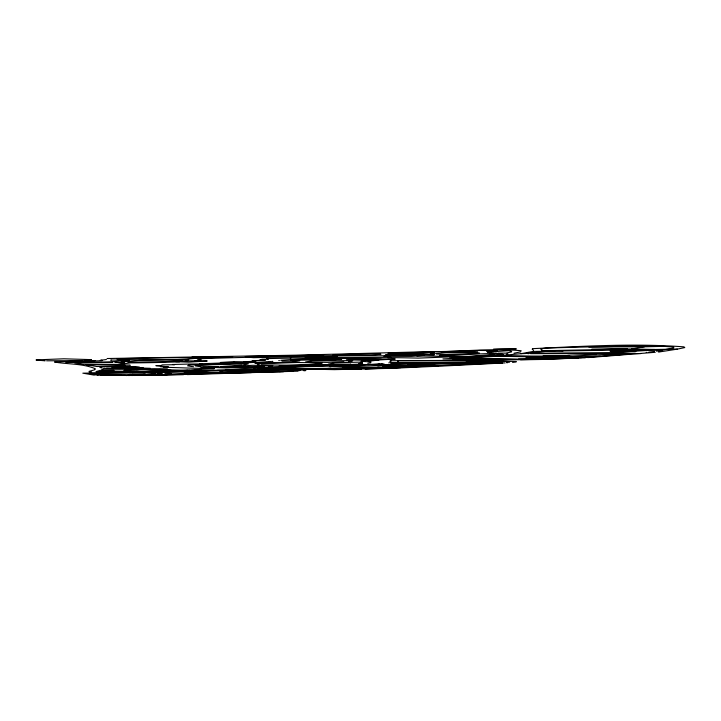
<?xml version="1.0" encoding="UTF-8"?>
<svg xmlns="http://www.w3.org/2000/svg" width="721" height="721" viewBox="0 0 721 721"><rect width="100%" height="100%" fill="white"/><g stroke="black" fill="none" stroke-linecap="round" stroke-linejoin="round"><path stroke-width="1.08" d="M533.441 350.866L533.125 351.406L520.886 353.696L495.435 355.985L442.937 358.932L506.881 359.842L549.231 359.13M95.163 369.323L94.685 369.702M533.107 351.433L677.407 349.117L684.797 347.576M541.381 351.289L542.102 350.757L631.605 348.955L654.731 349.478M511.64 351.911L505.628 353.137L497.85 353.164M390.71 362.456L390.205 362.699L505.142 362.915M673.901 347.955L656.498 351.19M195.31 365.295L267.419 361.78M94.244 369.918L89.034 371.378M532.404 348.667C582.667 346.305 633.777 343.124 684.157 346.873M520.886 351.803L513.947 353.227M36.212 359.878L63.845 358.788L91.342 359.626M91.324 359.869L84.537 360.491M106.42 359.518L102.003 360.112M541.21 348.73L546.176 348.018L588.787 346.918C617.041 346.945 645.719 344.314 673.765 347.152M368.26 361.248L378.913 360.031L365.989 360.455L360.987 361.302L370.964 361.951M260.984 367.899L305.055 369.053L323.323 368.81C350.352 366.728 377.398 369.305 404.4 367.737L438.548 366.205M243.653 365.15L248.385 363.844L200.159 364.997M362.492 362.906L358.869 363.474M124.58 362.843L117.649 364.393L82.807 364.294L74.651 362.897L112.674 362.366M390.133 360.897L390.926 360.752M260.371 363.69L297.331 362.51L322.35 362.888C302.27 366.25 281.641 364.853 261.326 364.925M370.864 362.807L367.764 363.33M498.4 362.978L366.286 368.999M259.172 364.141L258.109 364.348M257.28 364.52L258.469 364.285M516.173 361.96L512.559 362.429M352.019 361.149L348.45 361.591M188.325 365.069L199.654 364.736M188.46 359.914L186.099 360.221M509.603 362.041L506.746 362.42M282.163 365.79L280.775 366.052M305.749 370.558L305.334 370.63M677.407 349.117L662.202 351.515M272.466 365.88L270.06 366.268M520.886 353.696C534.982 353.515 548.744 349.802 562.975 351.01M631.605 348.955L644.394 346.81L662.761 346.368M280.433 366.106L278.63 366.421L334.301 365.033M107.069 358.526L300.08 355.102L432.23 351.569C461.701 351.866 491.74 347.928 521.166 350.739M397.559 360.806L398.776 360.68M396.316 362.654L469.281 362.402L502.798 361.212L509.639 361.618M635.489 353.38L568.319 356.129L495.435 355.985M280.784 360.302C318.051 357.183 357.4 358.896 395.225 359.058L378.083 359.977M334.102 355.138L339.852 354.606A12.563 0.523 -0.7 0 1 340.411 354.579L375.56 353.623L380.958 354.272L371.063 355.038L332.678 355.336L333.715 355.192M279.369 360.5L278.784 360.581M282.884 365.655L319.98 364.565L338.582 364.781M391.025 360.734L467.758 360.32L516.173 361.482M299.332 370.666L298.152 370.792M479.105 353.452L446.75 354.381L436.412 354.029M305.136 370.657L303.901 370.783M654.326 351.469L653.839 351.533M653.74 351.542L648.774 352.145M501.852 353.759L486.981 353.65L439.558 355.372L441.045 355.48M661.914 351.551L660.472 351.722M389.403 362.789L388.754 362.87M660.175 351.758L659.273 351.866M297.728 371.18L187.28 374.605M646.782 352.38L646.214 352.443M658.354 351.965L658.976 351.902M281.974 361.113L299.756 360.833L291.617 362.176L254.928 363.204L272.069 362.041M390.845 363.312L452.86 363.501M507.917 353.966L507.44 354.02M94.334 375.145L82.825 373.172L142.785 372.46L161.585 374.487L199.807 373.271M507.025 354.065L506.539 354.119M111.358 360.049L129.392 360.248L109.511 361.978L71.082 362.447M113.783 371.324L113.377 371.36M222.483 366.421L241.986 365.232M655.245 352.299L588.796 357.544L500.221 356.003M111.214 360.058L110.502 360.13M253.522 367.791L329.776 366.178L367.692 364.637L430.311 365.835L457.204 365.042M100.327 367.007L104.184 366.8M272.511 361.302L271.961 361.365M626.243 354.29L584.56 357.472M261.795 370.63L266.527 370.378M503.357 354.435L461.449 357.201L449.525 356.913M270.384 361.509L269.573 361.591M377.885 364.339L384.059 363.907M493.939 354.597L468.569 356.381L443.947 355.588M382.031 363.555L381.346 363.618M121.011 362.014L139.946 360.32L188.767 359.824M268.897 361.654L268.356 361.699M565.3 355.967L569.617 355.588L543.057 356.021L550.826 356.201M330.642 368.386L329.479 368.458M101.877 360.13L101.364 360.167M362.663 363.853L361.987 363.907M380.03 363.735L367.692 364.637M269.753 366.295L268.789 366.367M65.854 361.762L102.184 360.716M101.228 360.185L100.255 360.257M171.183 370.342L145.534 369.738L124.589 370.27L123.48 371.288M361.446 363.952L360.617 364.015M273.061 361.96L272.268 362.023M382.878 366.376L399.046 365.844M243.878 361.798L255.955 361.14L251.881 361.113A134.223 5.218 -0.4 0 0 256.37 360.59L265.553 360.004L259.857 359.986A134.223 5.218 -0.4 0 0 261.831 359.211L268.401 359.112L266.716 358.625A140.865 5.038 -0.7 0 1 290.905 358.103L290.311 357.967L390.944 357.31L387.736 357.598A140.865 5.038 -0.7 0 1 418.216 358.112L457.321 356.616A200.97 7.075 -0.7 0 0 416.873 355.958M221.933 366.466L221.023 366.52M359.473 364.105L359.004 364.141M358.887 364.15L358.4 364.186M129.167 374.433L131.321 374.307M132.457 374.235L131.979 374.271M357.724 364.231C305.47 366.25 253.071 368.647 200.789 367.232M585.344 357.796L550.709 359.085M182.089 360.527L163.838 361.681L127.806 362.167M486.576 351.361L497.508 350.613L479.771 350.46L440.882 351.731L477.626 351.821M398.866 360.68L502.573 361.194M578.548 357.823L551.123 359.076M350.839 364.15L350.334 364.177M290.139 369.792L244.969 369.188L225.267 370.243L263.417 370.873L290.139 369.792L300.161 370.233M350.19 364.186L328.217 364.15L335.067 362.717L362.546 362.086M142.434 369.44L101.499 370.062L103.445 368.602L120.497 368.521M502.681 363.033L442.955 366.025L430.311 365.835M208.549 367.142L221.23 366.863M267.987 370.297L277.973 370.324L261.822 370.738M530.683 353.254L612.147 352.578L647.134 350.46L662.32 350.19M501.546 362.807L501.086 362.834M142.785 372.46L195.815 371.207L241.382 368.999L284.552 369.332L305.731 370.233M636.778 350.622L610.02 351.109L636.418 350.577M568.229 357.138L600.386 356.327M520.868 359.563L452.355 358.716L497.202 356.264L581.423 357.616M506.836 362.825L507.296 362.798M378.092 368.08L400.795 367.611M95.181 360.572L73.803 361.275M293.159 371.135L292.311 371.18M544.77 357.877C561.56 357.607 532.206 356.913 525.735 358.13L535.018 358.229M379.76 364.538L415.747 365.051L453.293 363.564L489.658 363.024M164.595 370.756L138.856 371.612M189.641 370.342L155.673 371.405L187.658 370.297M291.699 371.207L291.212 371.234M291.122 371.234L290.662 371.261M328.974 368.485L328.479 368.503M290.518 371.261L152.221 375.163M386.654 368.44L334.436 369.648L257.965 368.143M112.404 371.405L96.01 371.576L100.12 370.396L114.062 370.36M202.268 373.19L203.268 373.127L183.864 373.298L251.323 372.622M229.801 362.663L215.651 363.222A216.075 8.805 -0.3 0 1 199.672 363.754L201.988 363.961L190.695 364.024A216.075 8.805 -0.3 0 1 172.436 364.484L174.59 364.691L162.414 364.889A137.423 4.822 -0.7 0 0 161.405 365.565L155.871 365.655L164.776 366.511L160.386 366.61L168.372 366.926L163.18 367.034L166.839 367.313L191.678 368.161A137.423 4.822 -0.7 0 0 214.371 368.674L185.342 370.252A229.26 8.102 -0.7 0 1 158.89 369.44M82.491 360.581L81.563 360.617M343.899 361.825L327.1 362.384L305.569 361.951L312.382 360.806L352.731 360.644M259.019 367.782C280.496 366.169 301.865 369.26 323.323 368.81M463.477 358.166L518.462 359.121L556.125 357.634M328.415 368.512L327.92 368.53M104.275 366.8L119.893 366.466M101.192 371.865L133.782 371.621M283.479 371.721L253.314 371.594L231.306 372.424L232.883 372.775M106.338 375.271L148.877 374.469L166.722 375.037L183.549 374.686M80.959 360.644L46.577 360.797M143.371 367.899L120.452 368.188M402.399 366.223L386.519 366.574M326.126 368.593L324.973 368.62M409.059 366.187L368.016 364.988L338.311 366.124L375.244 367.151L433.952 366.133M550.511 359.319L520.769 359.824M365.61 369.017L365.159 369.035M222.419 366.836L221.906 366.854M264.715 366.511L237.146 366.674M549.213 359.355L550.249 359.328M184.792 371.558L222.969 370.792M324.585 368.638L309.651 368.548L331.182 368.323M304.487 356.516L253.657 357.688L249.042 357.292A200.97 7.075 -0.7 0 0 197.13 358.833A70.108 2.722 -0.4 0 1 194.373 360.915M476.671 361.816L488.324 361.302L466.325 361.582L467.623 361.681M218.346 366.601L202.619 366.845M166.722 375.037L150.716 375.181M74.011 361.618L73.028 361.627M134.8 374.605L145.435 374.172L132.808 374.208M72.551 361.302L54.553 362.032C67.882 364.42 82.6 363.393 95.208 368.683M361.482 369.116L321.719 369.269M152.293 375.29L147.679 375.226M121.443 374.785L94.875 374.605L88.584 373.316L144.011 372.604M149.193 375.199L150.247 375.19M148.301 375.353L145.669 375.38M146.859 375.235L144.84 375.398M144.858 375.262L141.776 375.434M130.159 372L147.58 371.694L133.755 371.387M130.258 372.198L127.013 372.027M143.326 375.28L140.388 375.443M140.622 375.308L138.432 375.461M128.032 372.018L160.558 371.666L201.141 370.143L194.49 370.017M127.707 372.216L125.634 372.234M140.036 375.308L137.594 375.47M137.918 375.326L135.07 375.488M126.554 372.036L125.283 372.243M124.976 372.045L122.651 372.252M136.747 375.335L133.944 375.497M134.169 375.353L132.258 375.515M124.057 372.054L97.2 372.135M122.219 372.063L106.69 372.009M133.7 375.362L131.555 375.515M131.844 375.371L129.338 375.524M640.897 353.587L530.485 353.669M130.798 375.371L128.23 375.533M128.491 375.38L126.094 375.542M588.787 346.918L644.394 346.81M128.041 375.389L104.68 375.244M125.535 375.389L108.087 375.28M138.396 371.378L135.863 371.387M136.089 371.621L132.862 371.378M106.573 368.242L144.849 368.773M167.425 374.37L189.993 374.379M132.466 371.378L126.941 371.351M496.228 353.155L496.3 353.155A11.707 0.487 -1 0 1 495.597 353.146L495.462 353.146M475.617 352.425L444.929 352.605L430.293 353.66L431.753 353.786M120.704 364.817L86.105 364.799L91.946 365.664M528.763 353.66L527.808 353.641M272.79 365.601L252.566 365.313L232.261 366.502L233.234 366.556M104.536 375.244L99.732 375.335M518.462 359.121L533.54 359.428M114.909 362.42L124.4 362.663M222.798 366.827L240.048 367.16L226.583 367.746L210.181 367.304M217.255 370.396L270.672 371.495M231.973 370.964L253.314 371.594M124.499 371.315L123.994 371.297M129.528 374.605L129.113 374.596M102.842 375.217L102.382 375.199M567.724 353.65L596.591 354.588M384.347 366.502L386.095 366.547M494.372 353.119L490.965 352.884M98.444 375.308L97.921 375.29M259.001 364.871L257.541 364.799M164.902 373.757L171.499 373.938M45.279 360.752L44.702 360.734M443.712 355.579L442.928 355.552M44.486 360.734L36.212 360.103M630.217 349.883L647.134 350.46M612.147 352.578L635.399 353.389M102.328 371.91L101.67 371.883M187.64 371.666L232.054 373.415M329.776 366.178L374.55 367.998M468.893 361.744L468.38 361.726M162.351 373.667L161.828 373.64M400.75 365.971L402.381 366.061M91.675 371.946L89.341 371.784M161.477 373.622L161.008 373.604M469.281 362.402L477.816 362.906M399.903 365.926L399.515 365.898M146.408 368.864L141.974 368.602L150.491 368.422L131.213 367.476M160.702 373.586L158.719 373.424M67.684 362.149L70.892 362.411M97.587 375.001L95.424 374.776M67.594 362.14L65.467 361.951M97.011 366.52L125.346 365.583L124.391 365.024M201.186 366.746L200.735 366.71M193.525 366.737L192.94 366.683M200.014 366.647L195.283 365.898M568.319 356.129L574.961 356.742M158.44 373.397L157.8 373.334M192.183 366.601L187.505 365.808M492.191 360.978L495.021 361.302M96.506 366.466L92.378 365.736M208.522 373.181L180.592 371.865L150.725 372.505L155.538 373.072M377.777 367.142L383.13 367.8M477.762 352.83L479.6 353.092M342.385 366.71L352.515 367.953M477.212 352.758L475.932 352.551M274.304 370.828L280.208 371.639M431.347 364.736L435.187 365.34M490.731 352.848L487.405 352.082L508.828 350.667L511.649 351.379M100.661 373.154L107.789 374.641M397.704 361.14L398.127 361.239M397.785 361.158L397.469 361.086M122.831 366.647L121.543 366.331L130.321 366.268L129.978 364.997L120.299 365.033L120.876 364.727A229.26 8.102 -0.7 0 1 130.375 362.888A70.108 2.722 -0.4 0 0 179.556 361.807M99.868 367.413L101.832 367.971M390.016 361.302L390.494 361.482M390.304 361.41L390.917 361.654M540.876 349.379L542.426 350.154M532.206 349.234L533.261 349.991M337.185 355.94A200.97 7.075 -0.7 0 1 387.7 355.795M516.128 348.991A11.5 0.505 -1 0 1 504.781 349.622A11.5 0.505 -1 0 1 493.452 349.406M493.452 349.243A11.5 0.505 -1 0 1 504.799 348.613A11.5 0.505 -1 0 1 516.137 348.829M337.788 355.615L336.004 356.571L305.38 357.012L303.451 355.931L337.788 355.615M245.906 356.498L245.311 356.598L258.533 356.814L323.657 355.011L245.906 356.498M626.909 348.631L611.183 349.415L591.968 349.631L591.86 349.126L626.909 348.631M293.465 359.644L290.518 360.103L331.975 359.959L341.835 359.022L293.465 359.644M391.512 355.255L383.96 356.318L411.583 356.39L424.327 355.354L391.512 355.255M354.245 358.923L346.35 359.797L360.572 360.176L381.364 359.31L354.245 358.923M197.545 358.166L186.721 359.238L140.847 359.842L117.253 359.274L116.874 358.688L177.609 357.544A11.212 0.451 -0.4 0 1 177.862 357.553L197.545 358.166M391.377 354.417L385.393 355.002L434.439 354.777L418.108 354.119L391.377 354.417M424.588 364.33L407.969 364.7L432.05 364.384L424.651 364.339M434.159 352.515L417.82 353.65L394.081 353.867L387.961 353.326L426.517 352.163L434.159 352.515M207.035 360.996L188.632 362.158L175.699 361.663L190.092 360.888L207.035 360.996M233.874 361.627L220.329 362.456L235.605 362.789L250.268 361.915L233.874 361.627M237.083 371.982L219.526 372.234L237.083 371.982M232.604 356.931L206.774 357.742L191.723 357.31L232.604 356.931M167.488 369.188L150.238 369.693L137.035 369.089L154.673 368.674L167.488 369.188M139.559 367.322L118.668 367.701L111.467 366.791L134.268 366.511L139.559 367.322"/></g></svg>
